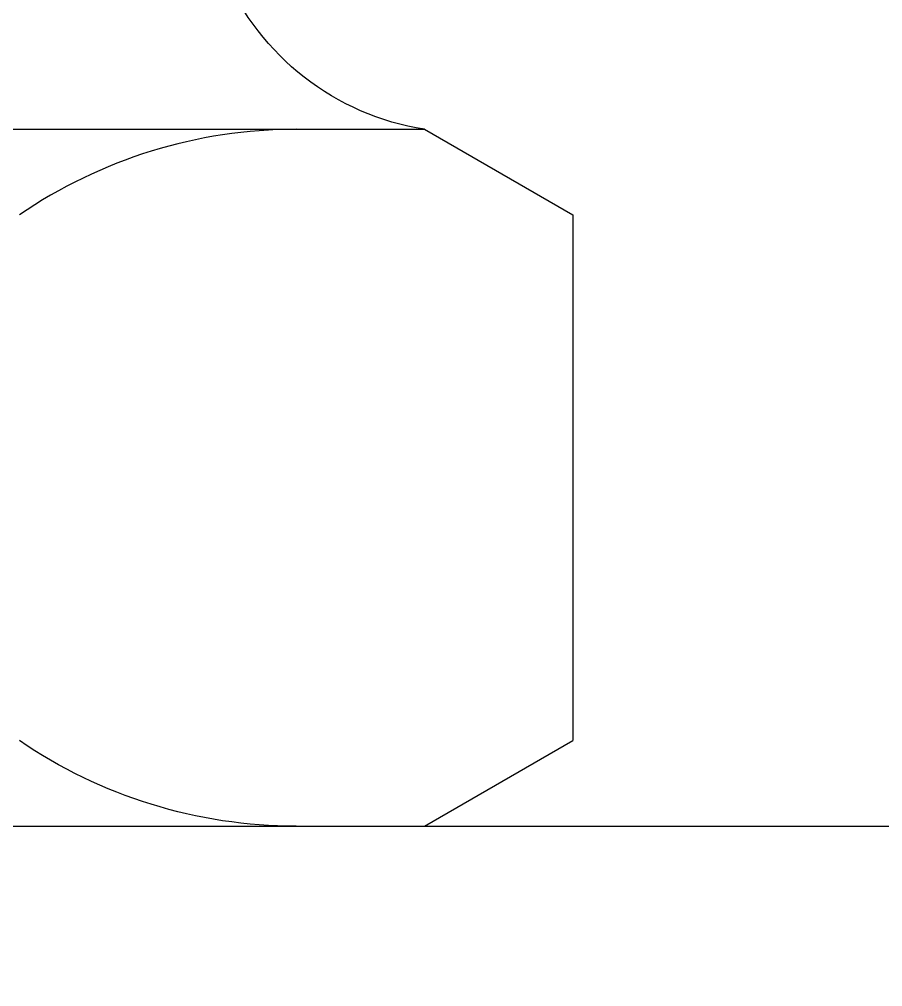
# Model space of a CAD drawing. Extents: x 1427168 to 1936200, y 1176778 to 1377202.
# Drawn here: x 1639010.38 to 1639015.33, y 1362844.22 to 1362849.78 of the extents above; entities that cross this region are included whole.
import ezdxf

# ---------------------------------------------------------------- set-up
doc = ezdxf.new("R2010")
doc.units = 0
doc.header["$LTSCALE"] = 1000
doc.header["$MEASUREMENT"] = 0
for name, color, linetype in [('1轮廓实线层', 7, 'CONTINUOUS'), ('5剖面线层', 2, 'CONTINUOUS'), ('MAIN', 7, 'CONTINUOUS')]:
    doc.layers.add(name, color=color, linetype=linetype)

msp = doc.modelspace()

# ---------------------------------------------------------------- hatches: boundary and pattern name
at = {"layer": '5剖面线层'}
h = msp.add_hatch(dxfattribs=at)
h.set_pattern_fill('ANSI31', color=256, scale=7, angle=-90, style=0)
h.set_pattern_definition([(225, (1639007.203, 1362845.146), (-15.715, 15.715), [])])
edge = h.paths.add_edge_path()
edge.add_arc((1639001.471, 1362850.6277), 1.5, 278.8958, 395.0301, ccw=False)
edge.add_line((1639001.703, 1362849.1457), (1639000.8521, 1362848.6545))
edge.add_line((1639000.8521, 1362848.6545), (1639000.8521, 1362845.6369))
edge.add_line((1639000.8521, 1362845.6369), (1639001.703, 1362845.1457))
edge.add_line((1639001.703, 1362845.1457), (1639004.203, 1362845.1457))
edge.add_line((1639004.203, 1362845.1457), (1639004.203, 1362839.5957))
edge.add_line((1639004.203, 1362839.5957), (1639004.653, 1362839.1457))
edge.add_line((1639004.653, 1362839.1457), (1639005.703, 1362839.1457))
edge.add_line((1639005.703, 1362839.1457), (1639005.703, 1362857.3957))
edge.add_line((1639005.703, 1362857.3957), (1639007.203, 1362858.2617))
edge.add_line((1639007.203, 1362858.2617), (1639008.703, 1362857.3957))
edge.add_line((1639008.703, 1362857.3957), (1639008.703, 1362850.6277))
edge.add_line((1639008.703, 1362850.6277), (1639011.7066, 1362851.4887))
edge.add_arc((1639007.203, 1362854.6457), 5.5, 324.9699, 575.0301)

# ---------------------------------------------------------------- linework, layer by layer
at = {"layer": '1轮廓实线层'}
for p, q in [((1639007.203, 1362849.1457), (1639012.703, 1362849.1457)), ((1639012.703, 1362849.1457), (1639013.5538, 1362848.6545)), ((1639013.5538, 1362848.6545), (1639013.5538, 1362845.6369))]:
    msp.add_line(p, q, dxfattribs=at)
at = {"layer": '1轮廓实线层', "extrusion": (3.7368e-31, 1.22465e-16, -1)}
for p, q in [((1639012.703, 1362845.1457), (1639013.5538, 1362845.6369)), ((1639007.203, 1362845.1457), (1639012.703, 1362845.1457))]:
    msp.add_line(p, q, dxfattribs=at)
at = {"layer": '1轮廓实线层', "extrusion": (1.22465e-16, -3.7368e-31, -1)}
msp.add_arc((-1639012.9349, 1362850.6277), 1.5, 278.8958, 35.0301, dxfattribs=at)
at = {"layer": '1轮廓实线层'}
msp.add_arc((1639011.9661, 1362846.3343), 2.8114, 90, 124.3842, dxfattribs=at)
at = {"layer": '1轮廓实线层', "extrusion": (3.7368e-31, 1.22465e-16, -1)}
msp.add_arc((-1639011.9661, 1362847.9571), 2.8114, 270, 304.3842, dxfattribs=at)
at = {"layer": 'MAIN'}
msp.add_line((1638920.3228, 1362845.1457), (1639130.3228, 1362845.1457), dxfattribs=at)

doc.saveas('drawing.dxf')
